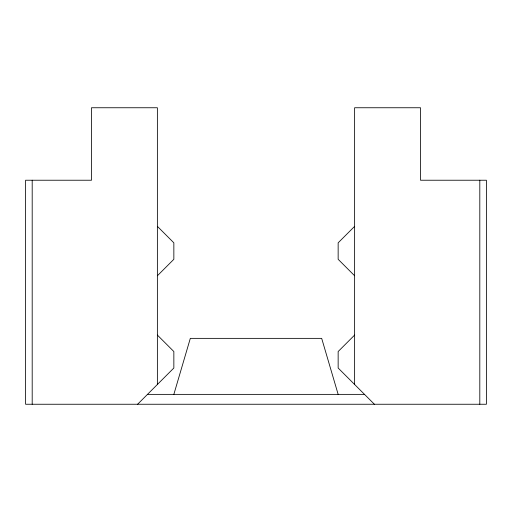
<?xml version="1.0" encoding="UTF-8"?>
<svg xmlns="http://www.w3.org/2000/svg" width="512" height="512" viewBox="0 0 512 512"><rect width="100%" height="100%" fill="white"/><g stroke="black" fill="none" stroke-linecap="round" stroke-linejoin="round"><path stroke-width="0.77" d="M173.85 394.368L190.323 338.362L321.677 338.362L338.15 394.368M157.376 275.77L173.85 259.296L173.85 242.822L157.376 226.349M137.613 404.25L173.85 368.013L173.85 351.539L157.376 335.066M354.624 226.349L338.15 242.822L338.15 259.296L354.624 275.77M354.624 335.066L338.15 351.539L338.15 368.013L374.387 404.25M147.494 394.368L364.506 394.368M479.808 180.23L479.808 404.25M354.624 384.486L354.624 107.75L420.512 107.75L420.512 180.23L486.4 180.23L486.4 404.25L25.6 404.25L25.6 180.23L91.488 180.23L91.488 107.75L157.376 107.75L157.376 384.486M32.192 180.23L32.192 404.25"/></g></svg>
